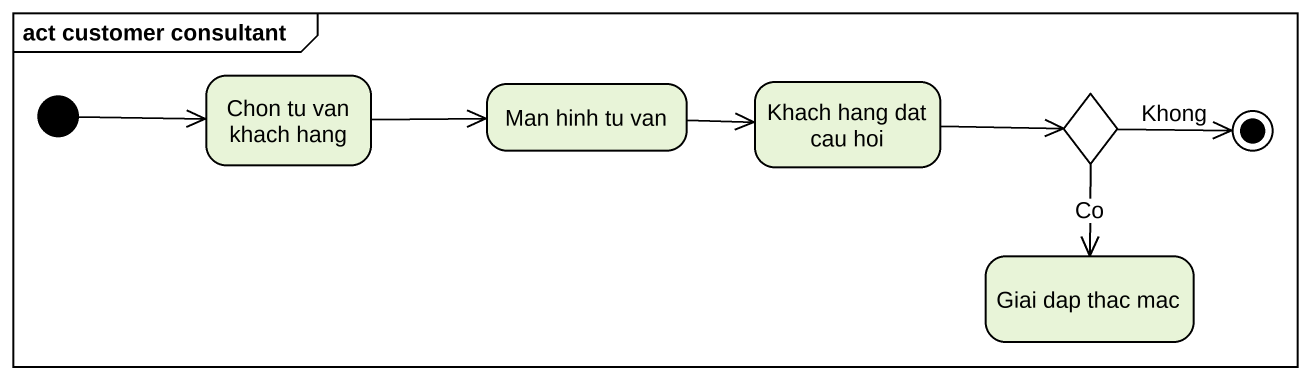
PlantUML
@startuml
mainframe act customer consultant
hide empty description
state "Chon tu van khach hang" as Chon_tu_van_khach_hang
state "Man hinh tu van" as Man_hinh_tu_van
state "Khach hang dat cau hoi" as Khach_hang_dat_cau_hoi
state choice1 <<choice>>
state "Giai dap thac mac" as Giai_dap_thac_mac
[*] -right-> Chon_tu_van_khach_hang
Chon_tu_van_khach_hang -right-> Man_hinh_tu_van
Man_hinh_tu_van -right-> Khach_hang_dat_cau_hoi
Khach_hang_dat_cau_hoi -right-> choice1
choice1 --> Giai_dap_thac_mac : Co
choice1 -right-> [*] : Khong
@enduml
